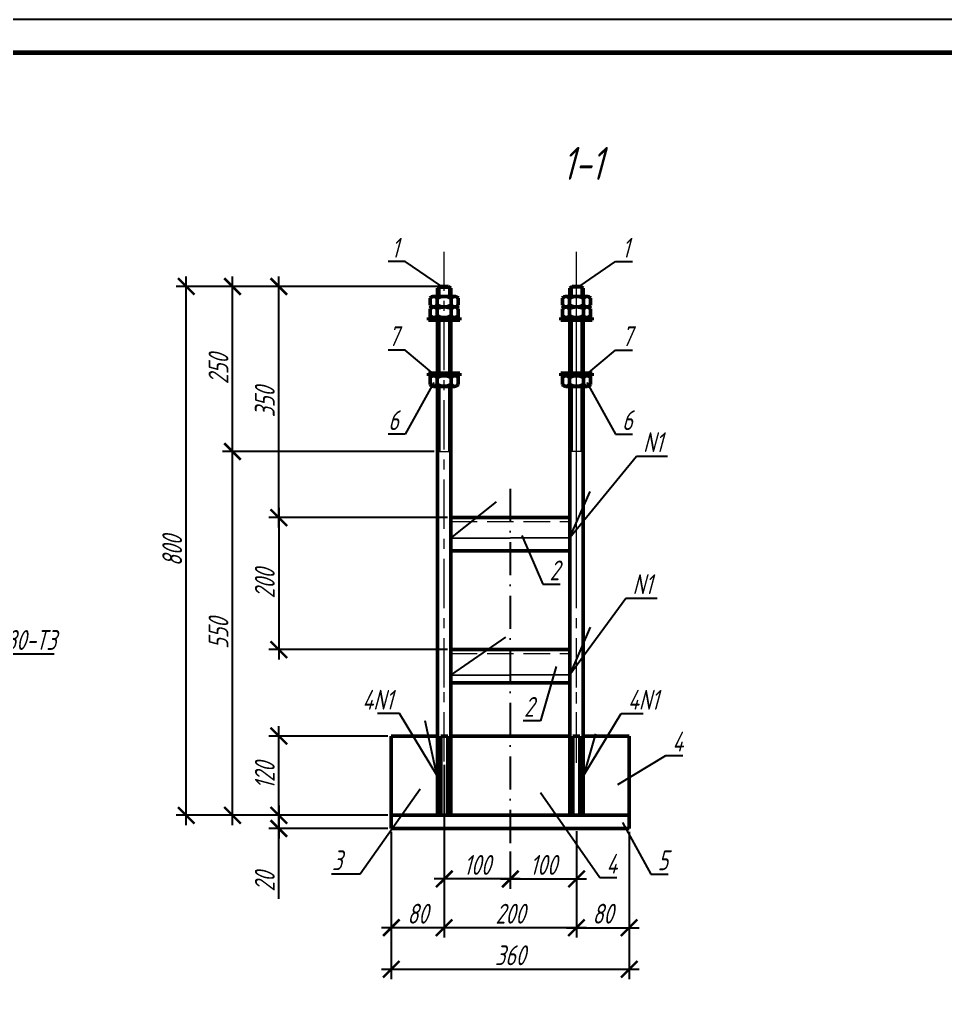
# Paper-space layout 'АБ2' of a CAD drawing. Header units: millimetres. Extents: x 0 to 420, y 0 to 297.
# Drawn here: x 140.1 to 280, y 148.5 to 297 of the extents above; entities that cross this region are included whole.
import ezdxf
from ezdxf import colors
from ezdxf.entities.mleader import LeaderData, LeaderLine
from ezdxf.math import Vec2, Vec3

# ---------------------------------------------------------------- set-up
doc = ezdxf.new("R2010")
doc.units = ezdxf.units.MM
for name, pattern in [('CENTER3', [4, 2.5, -0.5, 0.5, -0.5]), ('ОСЕВАЯ_МЕЛКАЯ', [8, 5, -1.5, 0, -1.5]), ('ШТРИХ_СРЕДНИЙ', [5.5, 4, -1.5]), ('ШТРИХОВАЯ', [0.75, 0.5, -0.25])]:
    doc.linetypes.add(name, pattern=pattern)
for name, color, linetype, lineweight in [('!_К_Размер', 2, 'Continuous', 25), ('!_К_Размерная', 1, 'Continuous', 25), ('!Осевая', 141, 'CENTER3', 20), ('!Основная', 152, 'Continuous', 50), ('!Тонкая', 200, 'Continuous', 20), ('!Штрих', 92, 'ШТРИХОВАЯ', 20), ('Обозначения', 102, 'Continuous', 25), ('Основная', 134, 'Continuous', 70), ('Размеры текст', 1, 'Continuous', 20)]:
    doc.layers.add(name, color=color, linetype=linetype, lineweight=lineweight)
doc.styles.add('3.0', font='simplex.shx', dxfattribs={"width": 0.7, "oblique": 15, "height": 3})
doc.styles.add('5', font='simplex.shx', dxfattribs={"width": 0.7, "oblique": 15, "height": 5})
doc.dimstyles.new('10-3', dxfattribs={"dimtxt": 3, "dimasz": 2.5, "dimexe": 1.5, "dimexo": 0.5, "dimtad": 1, "dimdec": 0, "dimlfac": 10, "dimtxsty": '3.0', "dimblk": 'ARCHTICK', "dimcen": 2.5, "dimdle": 1.5, "dimazin": 0, "dimtfac": 1, "dimtdec": 0, "dimtmove": 1, "dimatfit": 3, "dimldrblk": 'OPEN30', "dimfxl": 1.5, "dimarcsym": 0})

# ---------------------------------------------------------------- blocks, each defined once
blk = doc.blocks.new('*U167')
at = {"layer": 'Обозначения'}
blk.add_lwpolyline([(0, 0), (420, 0), (420, 297), (0, 297)], close=True, dxfattribs=at)
at = {"layer": 'Обозначения', "lineweight": 60}
blk.add_lwpolyline([(20, 5), (415, 5), (415, 292), (20, 292)], close=True, dxfattribs=at)
blk = doc.blocks.new('_ArchTick')
at = {"color": 0, "linetype": 'ByBlock', "const_width": 0.15}
blk.add_lwpolyline([(-0.5, -0.5), (0.5, 0.5)], dxfattribs=at)
blk = doc.blocks.new('*D186')
at = {"layer": 'Defpoints', "color": 0, "transparency": 16777216}
for p in [(224.27, 174.76), (232.24, 174.64), (232.24, 159.64)]:
    blk.add_point(p, dxfattribs=at)
at = {"layer": 'Размеры текст', "color": 0, "lineweight": -2, "transparency": 16777216}
for p, q in [((224.27, 174.26), (224.27, 158.14)), ((232.24, 174.14), (232.24, 158.14)), ((222.77, 159.64), (233.74, 159.64))]:
    blk.add_line(p, q, dxfattribs=at)
at = {"layer": 'Размеры текст', "color": 0, "lineweight": -2, "transparency": 16777216, "xscale": 2.5, "yscale": 2.5, "zscale": 2.5, "rotation": 180}
blk.add_blockref('_ArchTick', (224.27, 159.64), dxfattribs=at)
at = {"layer": 'Размеры текст', "color": 0, "lineweight": -2, "transparency": 16777216, "xscale": 2.5, "yscale": 2.5, "zscale": 2.5}
blk.add_blockref('_ArchTick', (232.24, 159.64), dxfattribs=at)
at = {"layer": 'Размеры текст', "color": 0, "transparency": 16777216, "insert": (228.26, 161.76), "char_height": 3, "attachment_point": 5, "style": '3.0'}
blk.add_mtext('80', dxfattribs=at)
blk = doc.blocks.new('_Open30')
at = {"color": 0, "linetype": 'ByBlock', "lineweight": -2}
for p, q in [((-1, 0.268), (0, 0)), ((0, 0), (-1, -0.268)), ((0, 0), (-1, 0))]:
    blk.add_line(p, q, dxfattribs=at)
blk = doc.blocks.new('*D187')
at = {"layer": 'Defpoints', "color": 0, "transparency": 16777216}
for p in [(179.27, 188.64), (196.27, 188.64), (196.27, 176.64)]:
    blk.add_point(p, dxfattribs=at)
at = {"layer": 'Размеры текст', "color": 0, "lineweight": -2, "transparency": 16777216}
for p, q in [((179.27, 175.14), (179.27, 190.14)), ((195.77, 188.64), (177.77, 188.64)), ((195.77, 176.64), (177.77, 176.64))]:
    blk.add_line(p, q, dxfattribs=at)
at = {"layer": 'Размеры текст', "color": 0, "lineweight": -2, "transparency": 16777216, "xscale": 2.5, "yscale": 2.5, "zscale": 2.5}
for p, rotation in [((179.27, 188.64), 90), ((179.27, 176.64), 270)]:
    blk.add_blockref('_ArchTick', p, dxfattribs=dict(at, rotation=rotation))
at = {"layer": 'Размеры текст', "color": 0, "transparency": 16777216, "insert": (177.15, 182.64), "char_height": 3, "attachment_point": 5, "rotation": 90, "style": '3.0'}
blk.add_mtext('120', dxfattribs=at)
blk = doc.blocks.new('*D174')
at = {"layer": 'Defpoints', "color": 0, "transparency": 16777216}
for p in [(196.27, 176.64), (179.27, 174.64), (196.27, 174.64)]:
    blk.add_point(p, dxfattribs=at)
at = {"layer": 'Размеры текст', "color": 0, "lineweight": -2, "transparency": 16777216}
for p, q in [((179.27, 178.14), (179.27, 173.14)), ((195.77, 176.64), (177.77, 176.64)), ((195.77, 174.64), (177.77, 174.64)), ((179.27, 164), (179.27, 174.64))]:
    blk.add_line(p, q, dxfattribs=at)
at = {"layer": 'Размеры текст', "color": 0, "lineweight": -2, "transparency": 16777216, "xscale": 2.5, "yscale": 2.5, "zscale": 2.5}
for p, rotation in [((179.27, 176.64), 90), ((179.27, 174.64), 270)]:
    blk.add_blockref('_ArchTick', p, dxfattribs=dict(at, rotation=rotation))
at = {"layer": 'Размеры текст', "color": 0, "transparency": 16777216, "insert": (177.15, 166.6), "char_height": 3, "attachment_point": 5, "rotation": 90, "style": '3.0'}
blk.add_mtext('20', dxfattribs=at)
blk = doc.blocks.new('*D175')
at = {"layer": 'Defpoints', "color": 0, "transparency": 16777216}
for p in [(205.27, 221.67), (179.27, 201.7), (205.27, 201.7)]:
    blk.add_point(p, dxfattribs=at)
at = {"layer": 'Размеры текст', "color": 0, "lineweight": -2, "transparency": 16777216}
for p, q in [((179.27, 223.17), (179.27, 200.2)), ((204.77, 221.67), (177.77, 221.67)), ((204.77, 201.7), (177.77, 201.7))]:
    blk.add_line(p, q, dxfattribs=at)
at = {"layer": 'Размеры текст', "color": 0, "lineweight": -2, "transparency": 16777216, "xscale": 2.5, "yscale": 2.5, "zscale": 2.5}
for p, rotation in [((179.27, 221.67), 90), ((179.27, 201.7), 270)]:
    blk.add_blockref('_ArchTick', p, dxfattribs=dict(at, rotation=rotation))
at = {"layer": 'Размеры текст', "color": 0, "transparency": 16777216, "insert": (177.15, 211.69), "char_height": 3, "attachment_point": 5, "rotation": 90, "style": '3.0'}
blk.add_mtext('200', dxfattribs=at)
blk = doc.blocks.new('*D176')
at = {"layer": 'Defpoints', "color": 0, "transparency": 16777216}
for p in [(172.27, 231.66), (203.27, 231.66), (196.27, 176.64)]:
    blk.add_point(p, dxfattribs=at)
at = {"layer": 'Размеры текст', "color": 0, "lineweight": -2, "transparency": 16777216}
for p, q in [((172.27, 175.14), (172.27, 233.16)), ((202.77, 231.66), (170.77, 231.66)), ((195.77, 176.64), (170.77, 176.64))]:
    blk.add_line(p, q, dxfattribs=at)
at = {"layer": 'Размеры текст', "color": 0, "lineweight": -2, "transparency": 16777216, "xscale": 2.5, "yscale": 2.5, "zscale": 2.5}
for p, rotation in [((172.27, 231.66), 90), ((172.27, 176.64), 270)]:
    blk.add_blockref('_ArchTick', p, dxfattribs=dict(at, rotation=rotation))
at = {"layer": 'Размеры текст', "color": 0, "transparency": 16777216, "insert": (170.15, 204.15), "char_height": 3, "attachment_point": 5, "rotation": 90, "style": '3.0'}
blk.add_mtext('550', dxfattribs=at)
blk = doc.blocks.new('*D177')
at = {"layer": 'Defpoints', "color": 0, "transparency": 16777216}
for p in [(172.27, 256.64), (179.27, 256.64), (179.35, 231.66)]:
    blk.add_point(p, dxfattribs=at)
at = {"layer": 'Размеры текст', "color": 0, "lineweight": -2, "transparency": 16777216}
for p, q in [((172.27, 230.16), (172.27, 258.14)), ((178.77, 256.64), (170.77, 256.64)), ((178.85, 231.66), (170.77, 231.66))]:
    blk.add_line(p, q, dxfattribs=at)
at = {"layer": 'Размеры текст', "color": 0, "lineweight": -2, "transparency": 16777216, "xscale": 2.5, "yscale": 2.5, "zscale": 2.5}
for p, rotation in [((172.27, 256.64), 90), ((172.27, 231.66), 270)]:
    blk.add_blockref('_ArchTick', p, dxfattribs=dict(at, rotation=rotation))
at = {"layer": 'Размеры текст', "color": 0, "transparency": 16777216, "insert": (170.15, 244.15), "char_height": 3, "attachment_point": 5, "rotation": 90, "style": '3.0'}
blk.add_mtext('250', dxfattribs=at)
blk = doc.blocks.new('*D178')
at = {"layer": 'Defpoints', "color": 0, "transparency": 16777216}
for p in [(165.27, 256.64), (172.27, 256.64), (172.27, 176.64)]:
    blk.add_point(p, dxfattribs=at)
at = {"layer": 'Размеры текст', "color": 0, "lineweight": -2, "transparency": 16777216}
for p, q in [((165.27, 175.14), (165.27, 258.14)), ((171.77, 256.64), (163.77, 256.64)), ((171.77, 176.64), (163.77, 176.64))]:
    blk.add_line(p, q, dxfattribs=at)
at = {"layer": 'Размеры текст', "color": 0, "lineweight": -2, "transparency": 16777216, "xscale": 2.5, "yscale": 2.5, "zscale": 2.5}
for p, rotation in [((165.27, 256.64), 90), ((165.27, 176.64), 270)]:
    blk.add_blockref('_ArchTick', p, dxfattribs=dict(at, rotation=rotation))
at = {"layer": 'Размеры текст', "color": 0, "transparency": 16777216, "insert": (163.15, 216.64), "char_height": 3, "attachment_point": 5, "rotation": 90, "style": '3.0'}
blk.add_mtext('800', dxfattribs=at)
blk = doc.blocks.new('*D171')
at = {"layer": 'Defpoints', "color": 0, "transparency": 16777216}
for p in [(179.27, 256.64), (204.27, 256.64), (205.27, 221.67)]:
    blk.add_point(p, dxfattribs=at)
at = {"layer": 'Размеры текст', "color": 0, "lineweight": -2, "transparency": 16777216}
for p, q in [((179.27, 220.17), (179.27, 258.14)), ((203.77, 256.64), (177.77, 256.64)), ((204.77, 221.67), (177.77, 221.67))]:
    blk.add_line(p, q, dxfattribs=at)
at = {"layer": 'Размеры текст', "color": 0, "lineweight": -2, "transparency": 16777216, "xscale": 2.5, "yscale": 2.5, "zscale": 2.5}
for p, rotation in [((179.27, 256.64), 90), ((179.27, 221.67), 270)]:
    blk.add_blockref('_ArchTick', p, dxfattribs=dict(at, rotation=rotation))
at = {"layer": 'Размеры текст', "color": 0, "transparency": 16777216, "insert": (177.15, 239.15), "char_height": 3, "attachment_point": 5, "rotation": 90, "style": '3.0'}
blk.add_mtext('350', dxfattribs=at)
blk = doc.blocks.new('_None')
blk = doc.blocks.new('*D168')
at = {"layer": 'Defpoints', "color": 0, "transparency": 16777216}
for p in [(204.27, 184.76), (224.27, 174.76), (204.27, 159.64)]:
    blk.add_point(p, dxfattribs=at)
at = {"layer": 'Размеры текст', "color": 0, "lineweight": -2, "transparency": 16777216}
for p, q in [((204.27, 184.26), (204.27, 158.14)), ((224.27, 174.26), (224.27, 158.14)), ((225.77, 159.64), (202.77, 159.64))]:
    blk.add_line(p, q, dxfattribs=at)
at = {"layer": 'Размеры текст', "color": 0, "lineweight": -2, "transparency": 16777216, "xscale": 2.5, "yscale": 2.5, "zscale": 2.5, "rotation": 180}
blk.add_blockref('_ArchTick', (204.27, 159.64), dxfattribs=at)
at = {"layer": 'Размеры текст', "color": 0, "lineweight": -2, "transparency": 16777216, "xscale": 2.5, "yscale": 2.5, "zscale": 2.5}
blk.add_blockref('_ArchTick', (224.27, 159.64), dxfattribs=at)
at = {"layer": 'Размеры текст', "color": 0, "transparency": 16777216, "insert": (214.27, 161.76), "char_height": 3, "attachment_point": 5, "style": '3.0'}
blk.add_mtext('200', dxfattribs=at)
blk = doc.blocks.new('*D169')
at = {"layer": 'Defpoints', "color": 0, "transparency": 16777216}
for p in [(204.27, 184.76), (196.27, 174.64), (196.27, 159.64)]:
    blk.add_point(p, dxfattribs=at)
at = {"layer": 'Размеры текст', "color": 0, "lineweight": -2, "transparency": 16777216}
for p, q in [((204.27, 184.26), (204.27, 158.14)), ((196.27, 174.14), (196.27, 158.14)), ((205.77, 159.64), (194.77, 159.64))]:
    blk.add_line(p, q, dxfattribs=at)
at = {"layer": 'Размеры текст', "color": 0, "lineweight": -2, "transparency": 16777216, "xscale": 2.5, "yscale": 2.5, "zscale": 2.5, "rotation": 180}
blk.add_blockref('_ArchTick', (196.27, 159.64), dxfattribs=at)
at = {"layer": 'Размеры текст', "color": 0, "lineweight": -2, "transparency": 16777216, "xscale": 2.5, "yscale": 2.5, "zscale": 2.5}
blk.add_blockref('_ArchTick', (204.27, 159.64), dxfattribs=at)
at = {"layer": 'Размеры текст', "color": 0, "transparency": 16777216, "insert": (200.27, 161.76), "char_height": 3, "attachment_point": 5, "style": '3.0'}
blk.add_mtext('80', dxfattribs=at)
blk = doc.blocks.new('*D170')
at = {"layer": 'Defpoints', "color": 0, "transparency": 16777216}
for p in [(196.27, 159.64), (232.24, 159.64), (232.24, 153.35)]:
    blk.add_point(p, dxfattribs=at)
at = {"layer": 'Размеры текст', "color": 0, "lineweight": -2, "transparency": 16777216}
for p, q in [((196.27, 159.14), (196.27, 151.85)), ((232.24, 159.14), (232.24, 151.85)), ((194.77, 153.35), (233.74, 153.35))]:
    blk.add_line(p, q, dxfattribs=at)
at = {"layer": 'Размеры текст', "color": 0, "lineweight": -2, "transparency": 16777216, "xscale": 2.5, "yscale": 2.5, "zscale": 2.5, "rotation": 180}
blk.add_blockref('_ArchTick', (196.27, 153.35), dxfattribs=at)
at = {"layer": 'Размеры текст', "color": 0, "lineweight": -2, "transparency": 16777216, "xscale": 2.5, "yscale": 2.5, "zscale": 2.5}
blk.add_blockref('_ArchTick', (232.24, 153.35), dxfattribs=at)
at = {"layer": 'Размеры текст', "color": 0, "transparency": 16777216, "insert": (214.26, 155.47), "char_height": 3, "attachment_point": 5, "style": '3.0'}
blk.add_mtext('360', dxfattribs=at)
blk = doc.blocks.new('*D334')
at = {"layer": 'Defpoints', "color": 0, "transparency": 16777216}
for p in [(204.28, 174.64), (214.27, 171.69), (204.28, 167.01)]:
    blk.add_point(p, dxfattribs=at)
at = {"layer": 'Размеры текст', "color": 0, "lineweight": -2, "transparency": 16777216}
for p, q in [((204.28, 174.14), (204.28, 165.51)), ((214.27, 171.19), (214.27, 165.51)), ((215.77, 167.01), (202.78, 167.01))]:
    blk.add_line(p, q, dxfattribs=at)
at = {"layer": 'Размеры текст', "color": 0, "lineweight": -2, "transparency": 16777216, "xscale": 2.5, "yscale": 2.5, "zscale": 2.5, "rotation": 180}
blk.add_blockref('_ArchTick', (204.28, 167.01), dxfattribs=at)
at = {"layer": 'Размеры текст', "color": 0, "lineweight": -2, "transparency": 16777216, "xscale": 2.5, "yscale": 2.5, "zscale": 2.5}
blk.add_blockref('_ArchTick', (214.27, 167.01), dxfattribs=at)
at = {"layer": 'Размеры текст', "color": 0, "transparency": 16777216, "insert": (209.27, 169.14), "char_height": 3, "attachment_point": 5, "style": '3.0'}
blk.add_mtext('100', dxfattribs=at)
blk = doc.blocks.new('*D335')
at = {"layer": 'Defpoints', "color": 0, "transparency": 16777216}
for p in [(214.27, 171.69), (224.28, 171.69), (224.28, 167.01)]:
    blk.add_point(p, dxfattribs=at)
at = {"layer": 'Размеры текст', "color": 0, "lineweight": -2, "transparency": 16777216}
for p, q in [((214.27, 171.19), (214.27, 165.51)), ((224.28, 171.19), (224.28, 165.51)), ((212.77, 167.01), (225.78, 167.01))]:
    blk.add_line(p, q, dxfattribs=at)
at = {"layer": 'Размеры текст', "color": 0, "lineweight": -2, "transparency": 16777216, "xscale": 2.5, "yscale": 2.5, "zscale": 2.5, "rotation": 180}
blk.add_blockref('_ArchTick', (214.27, 167.01), dxfattribs=at)
at = {"layer": 'Размеры текст', "color": 0, "lineweight": -2, "transparency": 16777216, "xscale": 2.5, "yscale": 2.5, "zscale": 2.5}
blk.add_blockref('_ArchTick', (224.28, 167.01), dxfattribs=at)
at = {"layer": 'Размеры текст', "color": 0, "transparency": 16777216, "insert": (219.27, 169.14), "char_height": 3, "attachment_point": 5, "style": '3.0'}
blk.add_mtext('100', dxfattribs=at)

psp = doc.layouts.new('АБ2')

# ---------------------------------------------------------------- linework, layer by layer
at = {"layer": '!_К_Размер', "ltscale": 3}
psp.add_line((203.27, 256.64), (178.02, 256.64), dxfattribs=at)
at = {"layer": '!_К_Размерная'}
for p, q in [((223.27, 218.69), (226.36, 225.64)), ((205.27, 218.57), (212.16, 224.08)), ((223.27, 197.83), (226.39, 205.09)), ((205.27, 197.83), (213.57, 203.6)), ((203.27, 182.28), (201.37, 190.95)), ((225.27, 182.28), (227.18, 188.99))]:
    psp.add_line(p, q, dxfattribs=at)
at = {"layer": '!Осевая', "color": 0, "ltscale": 3}
for p, q in [((204.27, 195.96), (204.27, 261.87)), ((224.27, 215.07), (224.27, 261.87)), ((224.27, 195.96), (224.27, 261.87)), ((204.27, 184.76), (204.27, 195.96)), ((224.27, 184.76), (224.27, 195.96)), ((224.27, 184.58), (224.27, 195.96))]:
    psp.add_line(p, q, dxfattribs=at)
at = {"layer": '!Основная', "color": 0}
for p, q in [((203.63, 256.64), (203.27, 256.37)), ((203.27, 255.14), (203.27, 256.37)), ((203.63, 256.64), (204.92, 256.64)), ((204.92, 256.64), (205.27, 256.37)), ((205.27, 255.14), (205.27, 256.37)), ((223.63, 256.64), (223.27, 256.37)), ((223.27, 255.14), (223.27, 256.37)), ((224.92, 256.64), (223.63, 256.64)), ((224.92, 256.64), (225.27, 256.37)), ((225.27, 255.14), (225.27, 256.37)), ((202.17, 253.83), (202.17, 254.85)), ((202.7, 255.14), (205.85, 255.14)), ((203.22, 253.83), (203.22, 254.85)), ((205.32, 253.83), (205.32, 254.85)), ((206.37, 253.83), (206.37, 254.85)), ((222.17, 253.83), (222.17, 254.85)), ((225.85, 255.14), (222.7, 255.14)), ((223.22, 253.83), (223.22, 254.85)), ((225.32, 253.83), (225.32, 254.85)), ((226.37, 253.83), (226.37, 254.85)), ((202.17, 252.23), (202.17, 253.25)), ((202.7, 253.54), (205.85, 253.54)), ((203.22, 252.23), (203.22, 253.25)), ((205.32, 252.23), (205.32, 253.25)), ((206.37, 252.23), (206.37, 253.25)), ((222.17, 252.23), (222.17, 253.25)), ((225.85, 253.54), (222.7, 253.54)), ((223.22, 252.23), (223.22, 253.25)), ((225.32, 252.23), (225.32, 253.25)), ((226.37, 252.23), (226.37, 253.25)), ((206.62, 251.94), (201.92, 251.94)), ((201.92, 251.94), (201.92, 251.54)), ((206.62, 251.53), (201.92, 251.53)), ((202.7, 251.94), (205.85, 251.94)), ((203.27, 243.54), (203.27, 251.53)), ((205.27, 243.54), (205.27, 251.53)), ((206.62, 251.94), (206.62, 251.54)), ((221.92, 251.94), (226.62, 251.94)), ((221.92, 251.94), (221.92, 251.54)), ((221.92, 251.53), (226.62, 251.53)), ((225.85, 251.94), (222.7, 251.94)), ((223.27, 243.54), (223.27, 251.53)), ((225.27, 243.54), (225.27, 251.53)), ((226.62, 251.94), (226.62, 251.54)), ((203.27, 243.54), (203.27, 248.73)), ((205.27, 243.54), (205.27, 248.73)), ((223.27, 243.54), (223.27, 248.73)), ((225.27, 243.54), (225.27, 248.73)), ((206.62, 243.54), (201.92, 243.54)), ((201.92, 243.13), (201.92, 243.53)), ((206.62, 243.13), (201.92, 243.13)), ((202.17, 242.83), (202.17, 241.82)), ((203.22, 242.83), (203.22, 241.82)), ((205.32, 242.83), (205.32, 241.82)), ((206.37, 242.83), (206.37, 241.82)), ((206.62, 243.13), (206.62, 243.53)), ((226.62, 243.54), (221.92, 243.54)), ((221.92, 243.13), (221.92, 243.53)), ((226.62, 243.13), (221.92, 243.13)), ((222.17, 242.83), (222.17, 241.82)), ((223.22, 242.83), (223.22, 241.82)), ((225.32, 242.83), (225.32, 241.82)), ((226.37, 242.83), (226.37, 241.82)), ((226.62, 243.13), (226.62, 243.53)), ((202.7, 241.53), (205.85, 241.53)), ((203.27, 215.07), (203.27, 241.53)), ((203.27, 232.83), (203.27, 241.53)), ((205.27, 215.07), (205.27, 241.53)), ((205.27, 232.83), (205.27, 241.53)), ((222.7, 241.53), (225.85, 241.53)), ((223.27, 215.07), (223.27, 241.53)), ((223.27, 232.83), (223.27, 241.53)), ((225.27, 215.07), (225.27, 241.53)), ((225.27, 232.83), (225.27, 241.53)), ((205.27, 221.67), (215.24, 221.67)), ((215.24, 221.67), (221.41, 221.67)), ((221.41, 221.67), (223.27, 221.67)), ((205.27, 216.67), (215.24, 216.67)), ((215.24, 216.67), (221.91, 216.67)), ((221.41, 216.67), (223.27, 216.67)), ((203.27, 195.96), (203.27, 215.07)), ((205.27, 195.96), (205.27, 215.07)), ((223.27, 195.96), (223.27, 215.07)), ((225.27, 195.96), (225.27, 215.07)), ((205.27, 201.7), (215.24, 201.7)), ((215.24, 201.7), (221.41, 201.7)), ((221.41, 201.7), (223.27, 201.7)), ((205.27, 196.7), (215.24, 196.7)), ((215.24, 196.7), (221.41, 196.7)), ((221.41, 196.7), (223.27, 196.7)), ((203.27, 176.64), (203.27, 195.96)), ((205.27, 176.64), (205.27, 195.96)), ((223.27, 176.64), (223.27, 195.96)), ((225.27, 176.64), (225.27, 195.96))]:
    psp.add_line(p, q, dxfattribs=at)
at = {"layer": '!Основная'}
for p, q in [((196.27, 176.64), (196.27, 188.64)), ((196.27, 188.64), (203.27, 188.64)), ((203.74, 188.64), (204.8, 188.64)), ((203.74, 176.64), (203.74, 188.64)), ((204.8, 176.64), (204.8, 188.64)), ((205.27, 188.64), (215.24, 188.64)), ((215.24, 188.64), (221.41, 188.64)), ((221.41, 188.64), (223.27, 188.64)), ((223.73, 188.64), (224.79, 188.64)), ((223.73, 176.64), (223.73, 188.64)), ((224.79, 176.64), (224.79, 188.64)), ((225.27, 188.64), (232.24, 188.64)), ((232.24, 176.64), (232.24, 188.64)), ((215.24, 176.64), (196.27, 176.64)), ((196.27, 176.64), (196.27, 174.64)), ((196.27, 176.64), (196.27, 174.64)), ((227.41, 176.64), (215.24, 176.64)), ((232.24, 176.64), (227.41, 176.64)), ((232.24, 176.64), (232.24, 174.64)), ((196.27, 174.64), (215.24, 174.64)), ((215.24, 174.64), (227.41, 174.64)), ((227.41, 174.64), (232.24, 174.64))]:
    psp.add_line(p, q, dxfattribs=at)
at = {"layer": '!Основная', "color": 0}
for centre, radius, start, end in [((202.71, 254.5), 0.638, 91.0069, 147.1705), ((202.69, 254.5), 0.638, 32.8295, 88.9931), ((204.18, 253.44), 1.7, 86.9046, 124.1851), ((204.37, 253.44), 1.7, 55.8149, 93.0954), ((205.86, 254.5), 0.638, 91.0069, 147.1705), ((205.84, 254.5), 0.638, 32.8295, 88.9931), ((222.71, 254.5), 0.638, 91.0069, 147.1705), ((222.69, 254.5), 0.638, 32.8295, 88.9931), ((224.18, 253.44), 1.7, 86.9046, 124.1851), ((224.37, 253.44), 1.7, 55.8149, 93.0954), ((225.86, 254.5), 0.638, 91.0069, 147.1705), ((225.84, 254.5), 0.638, 32.8295, 88.9931), ((202.71, 254.18), 0.638, 212.8295, 268.9931), ((202.71, 252.9), 0.638, 91.0069, 147.1705), ((202.69, 254.18), 0.638, 271.0069, 327.1705), ((202.69, 252.9), 0.638, 32.8295, 88.9931), ((204.18, 255.24), 1.7, 235.8149, 273.0954), ((204.18, 251.84), 1.7, 86.9046, 124.1851), ((204.37, 255.24), 1.7, 266.9046, 304.1851), ((204.37, 251.84), 1.7, 55.8149, 93.0954), ((205.86, 254.18), 0.638, 212.8295, 268.9931), ((205.86, 252.9), 0.638, 91.0069, 147.1705), ((205.84, 254.18), 0.638, 271.0069, 327.1705), ((205.84, 252.9), 0.638, 32.8295, 88.9931), ((222.71, 254.18), 0.638, 212.8295, 268.9931), ((222.71, 252.9), 0.638, 91.0069, 147.1705), ((222.69, 254.18), 0.638, 271.0069, 327.1705), ((222.69, 252.9), 0.638, 32.8295, 88.9931), ((224.18, 255.24), 1.7, 235.8149, 273.0954), ((224.18, 251.84), 1.7, 86.9046, 124.1851), ((224.37, 255.24), 1.7, 266.9046, 304.1851), ((224.37, 251.84), 1.7, 55.8149, 93.0954), ((225.86, 254.18), 0.638, 212.8295, 268.9931), ((225.86, 252.9), 0.638, 91.0069, 147.1705), ((225.84, 254.18), 0.638, 271.0069, 327.1705), ((225.84, 252.9), 0.638, 32.8295, 88.9931), ((202.71, 252.58), 0.638, 212.8295, 268.9931), ((202.69, 252.58), 0.638, 271.0069, 327.1705), ((204.18, 253.64), 1.7, 235.8149, 273.0954), ((204.37, 253.64), 1.7, 266.9046, 304.1851), ((205.86, 252.58), 0.638, 212.8295, 268.9931), ((205.84, 252.58), 0.638, 271.0069, 327.1705), ((222.71, 252.58), 0.638, 212.8295, 268.9931), ((222.69, 252.58), 0.638, 271.0069, 327.1705), ((224.18, 253.64), 1.7, 235.8149, 273.0954), ((224.37, 253.64), 1.7, 266.9046, 304.1851), ((225.86, 252.58), 0.638, 212.8295, 268.9931), ((225.84, 252.58), 0.638, 271.0069, 327.1705), ((202.71, 242.49), 0.638, 91.0069, 147.1705), ((202.69, 242.49), 0.638, 32.8295, 88.9931), ((204.18, 241.42), 1.7, 86.9046, 124.1851), ((204.37, 241.42), 1.7, 55.8149, 93.0954), ((205.86, 242.49), 0.638, 91.0069, 147.1705), ((205.84, 242.49), 0.638, 32.8295, 88.9931), ((222.71, 242.49), 0.638, 91.0069, 147.1705), ((222.69, 242.49), 0.638, 32.8295, 88.9931), ((224.18, 241.42), 1.7, 86.9046, 124.1851), ((224.37, 241.42), 1.7, 55.8149, 93.0954), ((225.86, 242.49), 0.638, 91.0069, 147.1705), ((225.84, 242.49), 0.638, 32.8295, 88.9931), ((202.71, 242.16), 0.638, 212.8295, 268.9931), ((202.69, 242.16), 0.638, 271.0069, 327.1705), ((204.18, 243.23), 1.7, 235.8149, 273.0954), ((204.37, 243.23), 1.7, 266.9046, 304.1851), ((205.86, 242.16), 0.638, 212.8295, 268.9931), ((205.84, 242.16), 0.638, 271.0069, 327.1705), ((222.71, 242.16), 0.638, 212.8295, 268.9931), ((222.69, 242.16), 0.638, 271.0069, 327.1705), ((224.18, 243.23), 1.7, 235.8149, 273.0954), ((224.37, 243.23), 1.7, 266.9046, 304.1851), ((225.86, 242.16), 0.638, 212.8295, 268.9931), ((225.84, 242.16), 0.638, 271.0069, 327.1705)]:
    psp.add_arc(centre, radius, start, end, dxfattribs=at)
at = {"layer": '!Тонкая', "color": 0}
for p, q in [((203.27, 256.37), (205.27, 256.37)), ((203.63, 256.64), (203.63, 255.14)), ((204.92, 256.64), (204.92, 255.14)), ((225.27, 256.37), (223.27, 256.37)), ((223.63, 256.64), (223.63, 255.14)), ((224.92, 256.64), (224.92, 255.14)), ((203.63, 251.53), (203.63, 243.54)), ((204.92, 251.53), (204.92, 243.54)), ((223.63, 251.53), (223.63, 243.54)), ((224.92, 251.53), (224.92, 243.54)), ((203.63, 248.73), (203.63, 243.54)), ((204.92, 248.73), (204.92, 243.54)), ((223.63, 248.73), (223.63, 243.54)), ((224.92, 248.73), (224.92, 243.54)), ((203.63, 241.53), (203.63, 236.64)), ((203.63, 241.53), (203.63, 231.66)), ((204.92, 241.53), (204.92, 236.64)), ((204.92, 241.53), (204.92, 231.66)), ((223.63, 241.53), (223.63, 236.64)), ((223.63, 241.53), (223.63, 231.66)), ((224.92, 241.53), (224.92, 236.64)), ((224.92, 241.53), (224.92, 231.66)), ((203.27, 231.66), (205.27, 231.66)), ((225.27, 231.66), (223.27, 231.66))]:
    psp.add_line(p, q, dxfattribs=at)
at = {"layer": '!Штрих', "color": 0, "linetype": 'ШТРИХ_СРЕДНИЙ'}
for p, q in [((205.27, 221.07), (223.27, 221.07)), ((205.27, 201.1), (223.27, 201.1))]:
    psp.add_line(p, q, dxfattribs=at)
at = {"layer": 'Обозначения', "linetype": 'ОСЕВАЯ_МЕЛКАЯ'}
psp.add_lwpolyline([(214.27, 226.05), (214.27, 171.69)], dxfattribs=at)

# ---------------------------------------------------------------- block references
at = {"layer": 'Основная'}
psp.add_blockref('*U167', (0, 0), dxfattribs=at)

# ---------------------------------------------------------------- texts
at = {"layer": '!_К_Размерная', "insert": (222.12, 277.75), "char_height": 5, "width": 68.5178, "attachment_point": 1, "style": '5'}
psp.add_mtext('1-1', dxfattribs=at)

# ---------------------------------------------------------------- dimensions: what is measured, and where the dimension line sits
at = {"layer": 'Размеры текст'}
for base, p1, p2, picture, middle in [((165.27, 256.64), (172.27, 176.64), (172.27, 256.64), '*D178', (163.15, 216.64)), ((172.27, 256.64), (179.35, 231.66), (179.27, 256.64), '*D177', (170.15, 244.15)), ((179.27, 256.64), (205.27, 221.67), (204.27, 256.64), '*D171', (177.15, 239.15)), ((172.27, 231.66), (196.27, 176.64), (203.27, 231.66), '*D176', (170.15, 204.15)), ((179.27, 201.7), (205.27, 221.67), (205.27, 201.7), '*D175', (177.15, 211.69)), ((179.27, 188.64), (196.27, 176.64), (196.27, 188.64), '*D187', (177.15, 182.64))]:
    dim = psp.add_linear_dim(base=base, p1=p1, p2=p2, angle=90, dimstyle='10-3', dxfattribs=at)
    dim.commit()
    dim.dimension.update_dxf_attribs({"geometry": picture, "text_midpoint": middle})
for base, p1, p2, picture, middle in [((196.27, 159.64), (204.27, 184.76), (196.27, 174.64), '*D169', (200.27, 161.76)), ((204.27, 159.64), (224.27, 174.76), (204.27, 184.76), '*D168', (214.27, 161.76)), ((204.28, 167.01), (214.27, 171.69), (204.28, 174.64), '*D334', (209.27, 169.14)), ((232.24, 159.64), (224.27, 174.76), (232.24, 174.64), '*D186', (228.26, 161.76)), ((224.28, 167.01), (214.27, 171.69), (224.28, 171.69), '*D335', (219.27, 169.14)), ((232.24, 153.35), (196.27, 159.64), (232.24, 159.64), '*D170', (214.26, 155.47))]:
    dim = psp.add_linear_dim(base=base, p1=p1, p2=p2, dimstyle='10-3', dxfattribs=at)
    dim.commit()
    dim.dimension.update_dxf_attribs({"geometry": picture, "text_midpoint": middle})
dim = psp.add_linear_dim(base=(179.27, 174.64), p1=(196.27, 176.64), p2=(196.27, 174.64), angle=90, dimstyle='10-3', dxfattribs=at)
dim.commit()
dim.dimension.update_dxf_attribs({"geometry": '*D174', "text_midpoint": (177.96, 166.6), "dimtype": 160})

# ---------------------------------------------------------------- leaders
at = {"layer": '!_К_Размерная'}
ml = psp.add_multileader_mtext('Standard', dxfattribs=at)
ml.set_content('1', color=256, style='3.0')
ml.set_leader_properties()
ml.set_arrow_properties(name='NONE')
ml.build(insert=Vec2(0, 0))
ml.multileader.update_dxf_attribs({"text_left_attachment_type": 6, "text_right_attachment_type": 6, "dogleg_length": 0.5, "arrow_head_size": 0})
ctx = ml.context
ctx.base_point, ctx.char_height, ctx.arrow_head_size, ctx.landing_gap_size, ctx.plane_origin = Vec3(196.09, 260.39), 3, 0, 0.5, Vec3(202.69, 267.98)
ctx.left_attachment, ctx.right_attachment, ctx.text_align_type = 6, 6, 2
notes = []
notes.append((ctx, [(0, (1, 1, 0), (198.39, 260.39), (-1, 0), 0.5, [(0, [(203.74, 256.72)], 0, [])])]))
ctx.mtext.insert, ctx.mtext.width, ctx.mtext.alignment, ctx.mtext.flow_direction = Vec3(197.39, 263.99), 2.2906, 3, 5
ml = psp.add_multileader_mtext('Standard', dxfattribs=at)
ml.set_content('1', color=256, style='3.0')
ml.set_leader_properties()
ml.set_arrow_properties(name='NONE')
ml.build(insert=Vec2(0, 0))
ml.multileader.update_dxf_attribs({"text_left_attachment_type": 6, "text_right_attachment_type": 6, "dogleg_length": 0.5, "arrow_head_size": 0})
ctx = ml.context
ctx.base_point, ctx.char_height, ctx.arrow_head_size, ctx.landing_gap_size, ctx.plane_origin = Vec3(230.66, 260.39), 3, 0, 0.5, Vec3(254.86, 267.98)
ctx.left_attachment, ctx.right_attachment = 6, 6
notes.append((ctx, [(0, (1, 1, 0), (230.16, 260.39), (1, 0), 0.5, [(0, [(224.81, 256.72)], 0, [])])]))
ctx.mtext.insert, ctx.mtext.width, ctx.mtext.flow_direction = Vec3(231.16, 263.99), 2.2906, 5
ml = psp.add_multileader_mtext('Standard', dxfattribs=at)
ml.set_content('7', color=256, style='3.0')
ml.set_leader_properties()
ml.set_arrow_properties(name='NONE')
ml.build(insert=Vec2(0, 0))
ml.multileader.update_dxf_attribs({"text_left_attachment_type": 6, "text_right_attachment_type": 6, "dogleg_length": 0.5, "arrow_head_size": 0})
ctx = ml.context
ctx.base_point, ctx.char_height, ctx.arrow_head_size, ctx.landing_gap_size, ctx.plane_origin = Vec3(195.09, 247.02), 3, 0, 0.5, Vec3(202.69, 254.61)
ctx.left_attachment, ctx.right_attachment, ctx.text_align_type = 6, 6, 2
notes.append((ctx, [(0, (1, 1, 0), (198.39, 247.02), (-1, 0), 0.5, [(0, [(202.69, 243.35)], 0, [])])]))
ctx.mtext.insert, ctx.mtext.width, ctx.mtext.alignment, ctx.mtext.flow_direction = Vec3(197.39, 250.62), 2.2906, 3, 5
ml = psp.add_multileader_mtext('Standard', dxfattribs=at)
ml.set_content('7', color=256, style='3.0')
ml.set_leader_properties()
ml.set_arrow_properties(name='NONE')
ml.build(insert=Vec2(0, 0))
ml.multileader.update_dxf_attribs({"text_left_attachment_type": 6, "text_right_attachment_type": 6, "dogleg_length": 0.5, "arrow_head_size": 0})
ctx = ml.context
ctx.base_point, ctx.char_height, ctx.arrow_head_size, ctx.landing_gap_size, ctx.plane_origin = Vec3(230.66, 247.02), 3, 0, 0.5, Vec3(254.86, 254.61)
ctx.left_attachment, ctx.right_attachment = 6, 6
notes.append((ctx, [(0, (1, 1, 0), (230.16, 247.02), (1, 0), 0.5, [(0, [(225.86, 243.35)], 0, [])])]))
ctx.mtext.insert, ctx.mtext.width, ctx.mtext.flow_direction = Vec3(231.16, 250.62), 2.2906, 5
ml = psp.add_multileader_mtext('Standard', dxfattribs=at)
ml.set_content('6', color=256, style='3.0')
ml.set_leader_properties()
ml.set_arrow_properties(name='NONE')
ml.build(insert=Vec2(0, 0))
ml.multileader.update_dxf_attribs({"text_left_attachment_type": 6, "text_right_attachment_type": 6, "dogleg_length": 0.5, "arrow_head_size": 0})
ctx = ml.context
ctx.base_point, ctx.char_height, ctx.arrow_head_size, ctx.landing_gap_size, ctx.plane_origin = Vec3(195.22, 234.31), 3, 0, 0.5, Vec3(202.69, 241.9)
ctx.left_attachment, ctx.right_attachment, ctx.text_align_type = 6, 6, 2
notes.append((ctx, [(0, (1, 1, 0), (198.39, 234.31), (-1, 0), 0.5, [(0, [(202.69, 242.11)], 0, [])])]))
ctx.mtext.insert, ctx.mtext.width, ctx.mtext.alignment, ctx.mtext.flow_direction = Vec3(197.39, 237.91), 2.2906, 3, 5
ml = psp.add_multileader_mtext('Standard', dxfattribs=at)
ml.set_content('6', color=256, style='3.0')
ml.set_leader_properties()
ml.set_arrow_properties(name='NONE')
ml.build(insert=Vec2(0, 0))
ml.multileader.update_dxf_attribs({"text_left_attachment_type": 6, "text_right_attachment_type": 6, "dogleg_length": 0.5, "arrow_head_size": 0})
ctx = ml.context
ctx.base_point, ctx.char_height, ctx.arrow_head_size, ctx.landing_gap_size, ctx.plane_origin = Vec3(230.66, 234.31), 3, 0, 0.5, Vec3(254.86, 241.9)
ctx.left_attachment, ctx.right_attachment = 6, 6
notes.append((ctx, [(0, (1, 1, 0), (230.16, 234.31), (1, 0), 0.5, [(0, [(225.86, 242.11)], 0, [])])]))
ctx.mtext.insert, ctx.mtext.width, ctx.mtext.flow_direction = Vec3(231.16, 237.91), 2.2906, 5
ml = psp.add_multileader_mtext('Standard', dxfattribs=at)
ml.set_content('N1', color=256, style='3.0')
ml.set_leader_properties()
ml.set_arrow_properties(name='NONE')
ml.build(insert=Vec2(0, 0))
ml.multileader.update_dxf_attribs({"text_left_attachment_type": 6, "text_right_attachment_type": 6, "dogleg_length": 0.5, "arrow_head_size": 0})
ctx = ml.context
ctx.base_point, ctx.char_height, ctx.arrow_head_size, ctx.landing_gap_size, ctx.plane_origin = Vec3(233.84, 230.98), 3, 0, 0.5, Vec3(205.27, 218.57)
ctx.left_attachment, ctx.right_attachment = 6, 6
notes.append((ctx, [(0, (1, 1, 0), (233.34, 230.98), (1, 0), 0.5, [(1, [(205.27, 218.57), (223.27, 218.69)], 0, [])])]))
ctx.mtext.insert, ctx.mtext.flow_direction = Vec3(234.34, 234.58), 5
ml = psp.add_multileader_mtext('Standard', dxfattribs=at)
ml.set_content('2', color=256, style='3.0')
ml.set_leader_properties()
ml.set_arrow_properties(name='NONE')
ml.build(insert=Vec2(0, 0))
ml.multileader.update_dxf_attribs({"text_left_attachment_type": 6, "text_right_attachment_type": 6, "dogleg_length": 0.5, "arrow_head_size": 0})
ctx = ml.context
ctx.base_point, ctx.char_height, ctx.arrow_head_size, ctx.landing_gap_size, ctx.plane_origin = Vec3(219.7, 211.59), 3, 0, 0.5, Vec3(214.73, 220.25)
ctx.left_attachment, ctx.right_attachment = 6, 6
notes.append((ctx, [(0, (1, 1, 0), (219.2, 211.59), (1, 0), 0.5, [(0, [(216.01, 218.97)], 0, [])])]))
ctx.mtext.insert, ctx.mtext.width, ctx.mtext.flow_direction = Vec3(220.2, 215.19), 2.2906, 5
ml = psp.add_multileader_mtext('Standard', dxfattribs=at)
ml.set_content('N1', color=256, style='3.0')
ml.set_leader_properties()
ml.set_arrow_properties(name='NONE')
ml.build(insert=Vec2(0, 0))
ml.multileader.update_dxf_attribs({"text_left_attachment_type": 6, "text_right_attachment_type": 6, "dogleg_length": 0.5, "arrow_head_size": 0})
ctx = ml.context
ctx.base_point, ctx.char_height, ctx.arrow_head_size, ctx.landing_gap_size, ctx.plane_origin = Vec3(232.25, 209.5), 3, 0, 0.5, Vec3(205.27, 197.83)
ctx.left_attachment, ctx.right_attachment = 6, 6
notes.append((ctx, [(0, (1, 1, 0), (231.75, 209.5), (1, 0), 0.5, [(1, [(205.27, 197.83), (223.27, 197.94)], 0, [])])]))
ctx.mtext.insert, ctx.mtext.flow_direction = Vec3(232.75, 213.1), 5
ml = psp.add_multileader_mtext('Standard', dxfattribs=at)
ml.set_content('ГОСТ 5264-80-Т3', color=256, style='3.0')
ml.set_leader_properties()
ml.set_arrow_properties(name='NONE')
ml.build(insert=Vec2(0, 0))
ml.multileader.update_dxf_attribs({"text_left_attachment_type": 6, "text_right_attachment_type": 6, "dogleg_length": 0.5, "arrow_head_size": 0})
ctx = ml.context
ctx.base_point, ctx.char_height, ctx.arrow_head_size, ctx.landing_gap_size, ctx.plane_origin = Vec3(121.85, 201.06), 3, 0, 0.5, Vec3(113.6, 180.78)
ctx.left_attachment, ctx.right_attachment = 6, 6
notes.append((ctx, [(0, (1, 1, 0), (121.35, 201.06), (1, 0), 0.5, [(0, [(108.6, 180.78)], 0, [])])]))
ctx.mtext.insert, ctx.mtext.flow_direction = Vec3(122.35, 204.66), 5
ml = psp.add_multileader_mtext('Standard', dxfattribs=at)
ml.set_content('2', color=256, style='3.0')
ml.set_leader_properties()
ml.set_arrow_properties(name='NONE')
ml.build(insert=Vec2(0, 0))
ml.multileader.update_dxf_attribs({"text_left_attachment_type": 6, "text_right_attachment_type": 6, "dogleg_length": 0.5, "arrow_head_size": 0})
ctx = ml.context
ctx.base_point, ctx.char_height, ctx.arrow_head_size, ctx.landing_gap_size, ctx.plane_origin = Vec3(215.38, 190.95), 3, 0, 0.5, Vec3(235.59, 198.54)
ctx.left_attachment, ctx.right_attachment, ctx.text_align_type = 6, 6, 2
notes.append((ctx, [(1, (1, 1, 0), (218.83, 190.95), (-1, 0), 0.5, [(0, [(221.19, 199.13)], 0, [])])]))
ctx.mtext.insert, ctx.mtext.width, ctx.mtext.alignment, ctx.mtext.flow_direction = Vec3(217.83, 194.55), 2.2906, 3, 5
ml = psp.add_multileader_mtext('Standard', dxfattribs=at)
ml.set_content('4N1', color=256, style='3.0')
ml.set_leader_properties()
ml.set_arrow_properties(name='NONE')
ml.build(insert=Vec2(0, 0))
ml.multileader.update_dxf_attribs({"text_left_attachment_type": 6, "text_right_attachment_type": 6, "dogleg_length": 0.5, "arrow_head_size": 0})
ctx = ml.context
ctx.base_point, ctx.char_height, ctx.arrow_head_size, ctx.landing_gap_size, ctx.plane_origin = Vec3(190.78, 192.02), 3, 0, 0.5, Vec3(200.21, 194.73)
ctx.left_attachment, ctx.right_attachment, ctx.text_align_type = 6, 6, 2
notes.append((ctx, [(0, (1, 1, 0), (197.51, 192.02), (-1, 0), 0.5, [(0, [(203.14, 182.74)], 0, [])])]))
ctx.mtext.insert, ctx.mtext.width, ctx.mtext.alignment, ctx.mtext.flow_direction = Vec3(196.51, 195.62), 2.2906, 3, 5
ml = psp.add_multileader_mtext('Standard', dxfattribs=at)
ml.set_content('4N1', color=256, style='3.0')
ml.set_leader_properties()
ml.set_arrow_properties(name='NONE')
ml.build(insert=Vec2(0, 0))
ml.multileader.update_dxf_attribs({"text_left_attachment_type": 6, "text_right_attachment_type": 6, "dogleg_length": 0.5, "arrow_head_size": 0})
ctx = ml.context
ctx.base_point, ctx.char_height, ctx.arrow_head_size, ctx.landing_gap_size, ctx.plane_origin = Vec3(231.54, 192.02), 3, 0, 0.5, Vec3(257.34, 194.73)
ctx.left_attachment, ctx.right_attachment = 6, 6
notes.append((ctx, [(0, (1, 1, 0), (231.04, 192.02), (1, 0), 0.5, [(0, [(225.4, 182.74)], 0, [])])]))
ctx.mtext.insert, ctx.mtext.width, ctx.mtext.flow_direction = Vec3(232.04, 195.62), 2.2906, 5
ml = psp.add_multileader_mtext('Standard', dxfattribs=at)
ml.set_content('4', color=256, style='3.0')
ml.set_leader_properties()
ml.set_arrow_properties(name='NONE')
ml.build(insert=Vec2(0, 0))
ml.multileader.update_dxf_attribs({"text_left_attachment_type": 6, "text_right_attachment_type": 6, "dogleg_length": 0.5, "arrow_head_size": 0})
ctx = ml.context
ctx.base_point, ctx.char_height, ctx.arrow_head_size, ctx.landing_gap_size, ctx.plane_origin = Vec3(238.26, 185.69), 3, 0, 0.5, Vec3(262.47, 193.27)
ctx.left_attachment, ctx.right_attachment = 6, 6
notes.append((ctx, [(0, (1, 1, 0), (237.76, 185.69), (1, 0), 0.5, [(0, [(230.53, 181.29)], 0, [])])]))
ctx.mtext.insert, ctx.mtext.width, ctx.mtext.flow_direction = Vec3(238.76, 189.29), 2.2906, 5
ml = psp.add_multileader_mtext('Standard', dxfattribs=at)
ml.set_content('3', color=256, style='3.0')
ml.set_leader_properties()
ml.set_arrow_properties(name='NONE')
ml.build(insert=Vec2(0, 0))
ml.multileader.update_dxf_attribs({"text_left_attachment_type": 6, "text_right_attachment_type": 6, "dogleg_length": 0.5, "arrow_head_size": 0})
ctx = ml.context
ctx.base_point, ctx.char_height, ctx.arrow_head_size, ctx.landing_gap_size, ctx.plane_origin = Vec3(186.4, 167.74), 3, 0, 0.5, Vec3(204.21, 175.33)
ctx.left_attachment, ctx.right_attachment, ctx.text_align_type = 6, 6, 2
notes.append((ctx, [(1, (1, 1, 0), (191.55, 167.74), (-1, 0), 2.2, [(0, [(200.66, 180.59)], 0, [])])]))
ctx.mtext.insert, ctx.mtext.width, ctx.mtext.alignment, ctx.mtext.flow_direction = Vec3(188.85, 171.34), 2.2906, 3, 5
ml = psp.add_multileader_mtext('Standard', dxfattribs=at)
ml.set_content('4', color=256, style='3.0')
ml.set_leader_properties()
ml.set_arrow_properties(name='NONE')
ml.build(insert=Vec2(0, 0))
ml.multileader.update_dxf_attribs({"text_left_attachment_type": 6, "text_right_attachment_type": 6, "dogleg_length": 0.5, "arrow_head_size": 0})
ctx = ml.context
ctx.base_point, ctx.char_height, ctx.arrow_head_size, ctx.landing_gap_size, ctx.plane_origin = Vec3(228.28, 167.22), 3, 0, 0.5, Vec3(214.66, 174.81)
ctx.left_attachment, ctx.right_attachment = 6, 6
notes.append((ctx, [(0, (1, 1, 0), (227.78, 167.22), (1, 0), 0.5, [(0, [(218.81, 180.07)], 0, [])])]))
ctx.mtext.insert, ctx.mtext.width, ctx.mtext.flow_direction = Vec3(228.78, 170.82), 2.2906, 5
ml = psp.add_multileader_mtext('Standard', dxfattribs=at)
ml.set_content('5', color=256, style='3.0')
ml.set_leader_properties()
ml.set_arrow_properties(name='NONE')
ml.build(insert=Vec2(0, 0))
ml.multileader.update_dxf_attribs({"text_left_attachment_type": 6, "text_right_attachment_type": 6, "dogleg_length": 0.5, "arrow_head_size": 0})
ctx = ml.context
ctx.base_point, ctx.char_height, ctx.arrow_head_size, ctx.landing_gap_size, ctx.plane_origin = Vec3(236.03, 167.74), 3, 0, 0.5, Vec3(260.24, 175.33)
ctx.left_attachment, ctx.right_attachment = 6, 6
notes.append((ctx, [(0, (1, 1, 0), (235.53, 167.74), (1, 0), 0.5, [(0, [(231.24, 175.54)], 0, [])])]))
ctx.mtext.insert, ctx.mtext.width, ctx.mtext.flow_direction = Vec3(236.53, 171.34), 2.2906, 5
for ctx, leaders in notes:
    for number, flags, end, landing, length, lines in leaders:
        leader = LeaderData()
        leader.index, (leader.has_last_leader_line, leader.has_dogleg_vector, leader.attachment_direction) = number, flags
        leader.last_leader_point, leader.dogleg_vector, leader.dogleg_length = Vec3(end), Vec3(landing), length
        for number, points, colour, breaks in lines:
            line = LeaderLine()
            line.index, line.vertices, line.color, line.breaks = number, Vec3.list(points), colors.encode_raw_color(colour), breaks
            leader.lines.append(line)
        ctx.leaders.append(leader)

doc.saveas('drawing.dxf')
